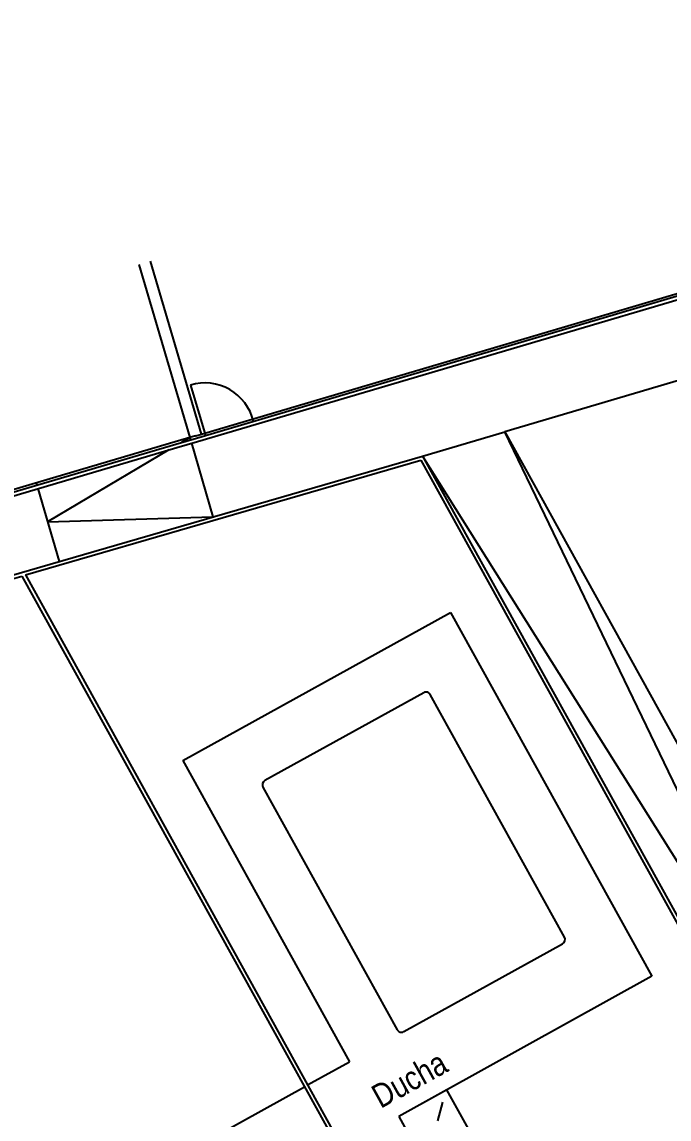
# Model space of a CAD drawing. Header units: millimetres. Extents: x 441156 to 441876, y 4514765 to 4515211.
# Drawn here: x 441389.2 to 441402.74, y 4514816.78 to 4514839.73 of the extents above; entities that cross this region are included whole.
import ezdxf

# ---------------------------------------------------------------- set-up
doc = ezdxf.new("R2010")
doc.units = ezdxf.units.MM
doc.layers.add('01_piscinas', color=254, linetype='Continuous')
doc.layers.add('G-ANNO-TEXT', color=7, linetype='Continuous', lineweight=9)
doc.styles.add('Arial Narrow', font='ARIALN.TTF', dxfattribs={"height": 0.25})

msp = doc.modelspace()

# ---------------------------------------------------------------- linework, layer by layer
at = {"layer": '01_piscinas'}
for p, q in [((441391.64481441, 4514834.65840832, 0.00000053), (441392.71456759, 4514831.03777286, 0.00000053)), ((441391.88456847, 4514834.72924609, 0.00000053), (441392.95432163, 4514831.10861072, 0.00000053)), ((441392.84153746, 4514831.0752875, 0.00000053), (441404.73541728, 4514834.58945399, 0.00000053)), ((441392.72872929, 4514832.13682913, 0.00000053), (441393.04031211, 4514831.08226081, 0.00000053)), ((441397.58573891, 4514830.65012054, -0.00005645), (441399.30377795, 4514831.15983481, -0.00005505)), ((441399.30377795, 4514831.15983481, -0.00005505), (441406.78866758, 4514817.63571873, 0.00000131)), ((441406.02309586, 4514817.2120149, 0.00000131), (441399.30377795, 4514831.15983481, 0.00000131)), ((441392.40519334, 4514830.94636513, 0.00000053), (441388.30788948, 4514829.73861566, 0.00000053)), ((441392.83444463, 4514831.07319174, 0.00000053), (441392.40519334, 4514830.94636513, 0.00000053)), ((441392.71456759, 4514831.03777287, 0.00000053), (441392.54013701, 4514830.93447905, -0.00000109)), ((441392.71456759, 4514831.03777287, 0.00000053), (441392.72838758, 4514830.99009957, -0.00000106)), ((441392.74926985, 4514830.91806431, -0.00000347), (441393.19585238, 4514829.3775381, -0.0000549)), ((441392.83444463, 4514831.07319174, 0.00000053), (441392.84153746, 4514831.0752875, 0.00000053)), ((441392.2769547, 4514830.77862848, -0.00000354), (441389.73767736, 4514829.27492625, -0.00002719)), ((441366.1748601, 4514821.54443353, -0.00000034), (441397.58573891, 4514830.65012054, 0.00000131)), ((441389.27580335, 4514828.16306888, -0.00004694), (441397.54911246, 4514830.56141513, -0.00006365)), ((441397.54911246, 4514830.56141513, -0.00005623), (441405.15558624, 4514816.81761403, 0.00000104)), ((441397.58573891, 4514830.65012054, -0.00005645), (441405.25752414, 4514816.78831106, 0.00000131)), ((441397.58573891, 4514830.65012054, -0.00005645), (441406.02309586, 4514817.2120149, 0.00000131)), ((441389.5012833, 4514830.09038863, 0.00000004), (441389.51510296, 4514830.04271649, -0.00000155)), ((441389.53598517, 4514829.97068144, -0.00000396), (441389.97831975, 4514828.44480887, -0.0000549)), ((441389.73767736, 4514829.27492625, -0.00002719), (441393.19585238, 4514829.3775381, -0.0000549)), ((441389.27580335, 4514828.16306888, -0.00006319), (441397.80609771, 4514812.75005721, 0.00000104)), ((441374.3925875, 4514823.84857943, -0.00001519), (441389.20193451, 4514828.14165507, 0.00000131)), ((441389.20193451, 4514828.14165507, -0.00006325), (441397.74047728, 4514812.71373974, 0.00000104)), ((441392.56664275, 4514824.28211843, -0.0000436), (441398.16625305, 4514827.38120934, -0.0000436)), ((441398.16625305, 4514827.38120934, -0.0000436), (441402.37907975, 4514819.76923908, -0.0000436)), ((441397.60981608, 4514825.70172662, -0.0000436), (441394.28504746, 4514823.86164139, -0.0000436)), ((441400.55428442, 4514820.58800916, -0.0000436), (441397.74573329, 4514825.662656, -0.0000436)), ((441392.56664275, 4514824.28211843, -0.0000436), (441396.05374724, 4514817.98142353, -0.0000436)), ((441394.24597685, 4514823.72572418, -0.0000436), (441397.05452798, 4514818.65107735, -0.0000436)), ((441397.19044518, 4514818.61200673, -0.0000436), (441400.5152138, 4514820.45209195, -0.0000436)), ((441402.37907975, 4514819.76923908, -0.0000436), (441397.08569813, 4514816.83962971, -0.0000436)), ((441395.17870259, 4514817.49738128, -0.0000436), (441396.05374724, 4514817.98142352, -0.0000436)), ((441389.70080627, 4514814.46721222, -0.0000436), (441395.11307424, 4514817.46107811, -0.0000436)), ((441397.90353019, 4514816.75009286, -0.00001328), (441398.00832112, 4514817.14006811, -0.00001328)), ((441397.08569813, 4514816.83962971, -0.00001328), (441398.9872655, 4514813.40377172, -0.00001328))]:
    msp.add_line(p, q, dxfattribs=at)
for points, elevation in [([(441354.64111455, 4514840.61307697), (441365.20169914, 4514822.95486776), (441365.37693543, 4514823.00518795), (441371.34350363, 4514824.73712644), (441377.84385524, 4514826.61361882), (441382.43476199, 4514827.93890122), (441388.34412613, 4514829.61936088), (441392.44200494, 4514830.82727982), (441392.87846354, 4514830.95623588), (441404.77217634, 4514834.47035301), (441407.84532626, 4514835.3690429), (441407.88822918, 4514835.38158912), (441413.06729749, 4514836.89611864, 0.0058339136), (441421.14704095, 4514839.21642046, -0.0022510891), (441421.73053684, 4514839.36148005, -0.002317905), (441422.33102709, 4514839.5049432, -0.0002346539), (441422.34628775, 4514839.50852925, -0.0001087055), (441422.37448284, 4514839.51511501, -0.0248121987), (441428.89110417, 4514840.69847709, -0.0264644379), (441435.91097762, 4514841.2872445, -0.0051616495), (441437.28558627, 4514841.31533984, -0.0227607777), (441445.60139565, 4514841.02082704), (441450.6288449, 4514840.71468469), (441466.58574424, 4514839.74300255)], 0.00000053), ([(441354.71538196, 4514840.63501794), (441365.23645315, 4514823.04287855), (441365.35613154, 4514823.07724494), (441371.32264921, 4514824.80916876), (441377.82305395, 4514826.68567649), (441382.41410398, 4514828.01100024), (441388.32326564, 4514829.69140232), (441392.42079948, 4514830.89921958), (441392.85721221, 4514831.0281621), (441404.75102523, 4514834.54230884), (441407.82427544, 4514835.44102805), (441407.86717836, 4514835.45357427), (441413.04684124, 4514836.96827767, 0.0058354666), (441421.12704957, 4514839.28872511, -0.0022571436), (441421.71277017, 4514839.4343453, -0.0023177097), (441422.31388694, 4514839.57795839, -0.0002338764), (441422.32916534, 4514839.58154858, -0.0001087055), (441422.35743948, 4514839.58815283, -0.0248112764), (441428.88113576, 4514840.77281209, -0.026463513), (441435.90867104, 4514841.36220903, -0.0051616495), (441437.28482783, 4514841.39033601, -0.0227587176), (441445.60670634, 4514841.09564258), (441450.63340351, 4514840.78954602), (441466.58763211, 4514839.81802652)], 0.00000053), ([(441423.85886923, 4514838.18205059, 0.0043910674), (441422.74228746, 4514837.93181474, 0.0001087055), (441422.71580414, 4514837.92562941, 0.0002530211), (441422.70095013, 4514837.92213834, 0.0023223363), (441422.11401232, 4514837.78191859, 0.0021175107), (441421.57846208, 4514837.64893041, -0.0058002285), (441413.50906231, 4514835.33186317), (441408.34286118, 4514833.82109643), (441408.29995824, 4514833.8085502), (441405.22898133, 4514832.91049578), (441399.30377795, 4514831.15983481)], 0.00000131)]:
    msp.add_lwpolyline(points, format="xyb", dxfattribs=dict(at, elevation=elevation))
at = {"layer": '01_piscinas', "elevation": -0.00001328}
msp.add_lwpolyline([(441397.08569813, 4514816.83962971), (441397.64256603, 4514815.83344972), (441398.64874601, 4514816.39031762), (441398.09187811, 4514817.39649761)], close=True, dxfattribs=at)
at = {"layer": '01_piscinas'}
for centre, radius, start, end in [((441393.02624785, 4514831.12986205, 0.00000053), 1.05, 13.750815813, 106.460305579), ((441397.65823938, 4514825.6142327, -0.0000436), 0.1, 28.962229783, 118.962229839), ((441394.33347076, 4514823.77414748, -0.0000436), 0.1, 118.962229839, 208.962229783), ((441400.46679051, 4514820.53958586, -0.0000436), 0.1, 298.962229839, 28.962229783), ((441397.14202189, 4514818.69950064, -0.0000436), 0.1, 208.962229783, 298.962229839)]:
    msp.add_arc(centre, radius, start, end, dxfattribs=at)

# ---------------------------------------------------------------- texts
at = {"layer": 'G-ANNO-TEXT', "color": 178, "true_color": 0x000926, "insert": (441396.46590461, 4514817.431868, 0.00000053), "char_height": 0.5, "width": 4.641770625, "attachment_point": 1, "rotation": 29, "style": 'Arial Narrow'}
msp.add_mtext('Ducha', dxfattribs=at)

doc.saveas('drawing.dxf')
